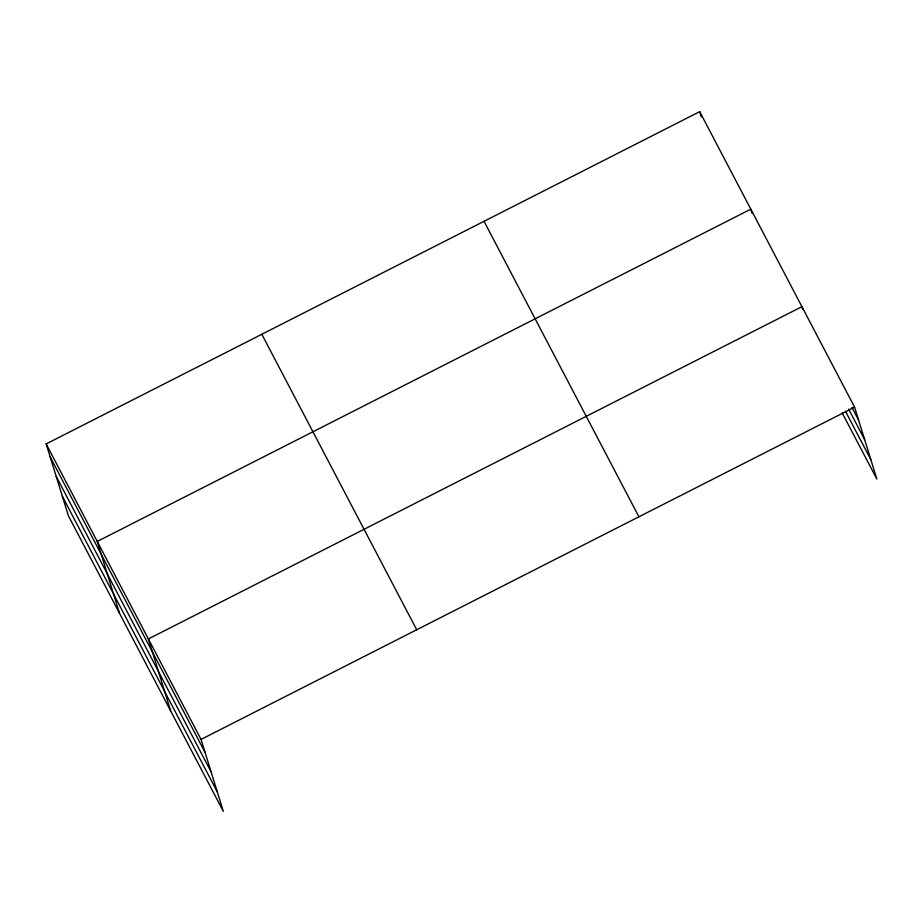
<?xml version="1.0" encoding="UTF-8"?>
<svg xmlns="http://www.w3.org/2000/svg" width="923" height="923" viewBox="0 0 923 923"><rect width="100%" height="100%" fill="white"/><g stroke="black" fill="none" stroke-linecap="round" stroke-linejoin="round"><path stroke-width="1.38" d="M46.15 443.928L201.041 739.415L223.308 811.34L68.417 515.853L46.15 443.928L699.692 111.66L854.583 407.147L876.85 479.072L842.191 412.95M201.041 739.415L854.583 407.147M851.952 407.458L858.621 420.173M848.629 409.085L864.632 439.613M845.503 411.312L870.827 459.642M484.021 221.301L638.912 516.788M261.82 334.276L416.711 629.763M50.177 456.943L205.068 752.43M56.199 476.383L211.09 771.87M62.395 496.412L217.286 791.899M802.722 309.286L801.925 306.678L148.384 638.947L170.64 710.872M752.014 213.075L750.803 209.175L97.261 541.432L119.528 613.368M699.692 111.66L701.307 116.863"/></g></svg>
